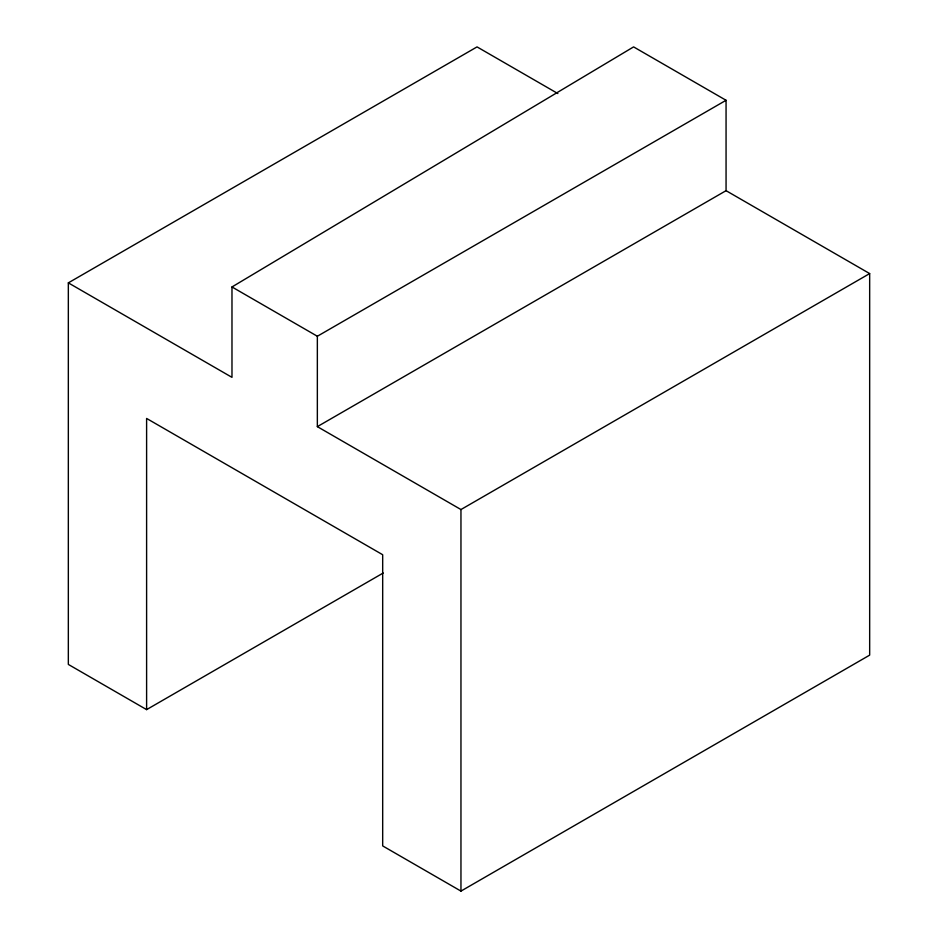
<?xml version="1.0" encoding="UTF-8"?>
<svg xmlns="http://www.w3.org/2000/svg" width="938" height="938" viewBox="0 0 938 938"><rect width="100%" height="100%" fill="white"/><g stroke="black" fill="none" stroke-linecap="round" stroke-linejoin="round"><path stroke-width="1.41" d="M383.232 573.001L146.609 709.62L68.333 664.421L68.333 282.866L231.979 377.346L231.979 286.958L633.596 46.9L726.059 100.284L726.059 190.672L317.349 426.638L317.349 336.25L726.059 100.284M68.333 282.866L477.043 46.9L557.852 93.554M317.349 426.638L460.957 509.545L869.667 273.579L869.667 655.134L460.957 891.1L382.681 845.912L382.681 554.733L146.609 418.442L146.609 709.62M726.059 190.672L869.667 273.579M231.979 286.958L317.349 336.25M460.957 509.545L460.957 891.1"/></g></svg>
